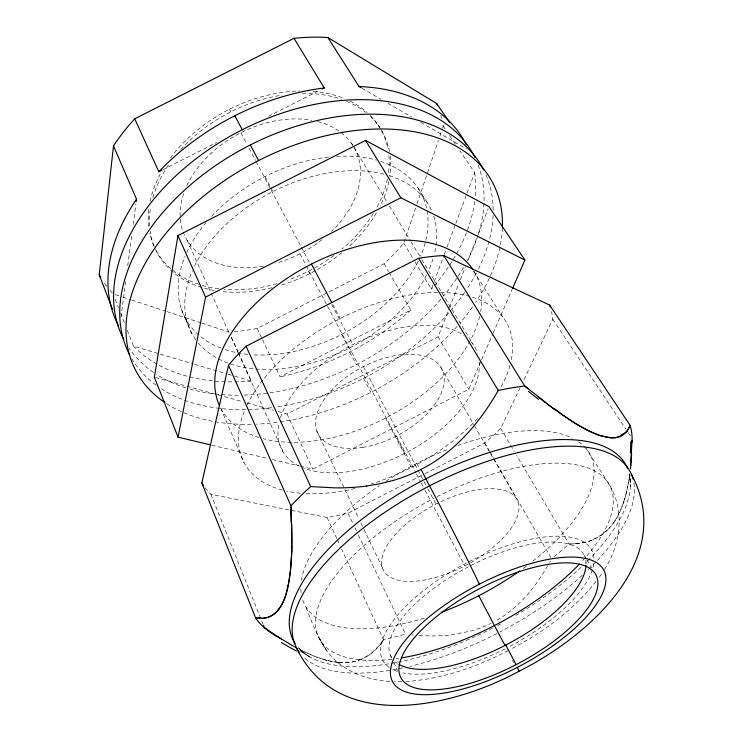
<?xml version="1.0" encoding="UTF-8"?>
<svg xmlns="http://www.w3.org/2000/svg" width="743" height="743" viewBox="0 0 743 743"><rect width="100%" height="100%" fill="white"/><g stroke="black" fill="none" stroke-linecap="round" stroke-linejoin="round"><path stroke-width="0.56" stroke-dasharray="3.71 2.79" d="M630.686 478.436L630.389 486.349L629.293 473.858A187.988 81.665 -27.8 0 1 585.075 563.389M120.951 317.326L125.632 281.783M127.75 265.734L131.985 233.636M133.192 224.47L135.913 203.833M629.562 475.687L628.309 483.544M629.015 479.365L629.107 478.78M628.922 479.95L626.86 490.603M628.16 484.334L625.541 495.925M626.525 492.042L626.674 491.411M626.377 492.674L625.077 497.615M625.439 496.305L624.157 500.671M624.9 498.228L624.538 499.435M624.352 500.03L619.829 512.001L614.387 521.772M623.981 501.219L623.6 502.398M234.286 331.703A189.363 133.851 -27.8 0 0 257.208 328.452L384.103 263.784A189.363 133.851 -27.8 0 0 403.746 243.128L416.665 204.901M417.027 203.805L438.435 140.455M439.912 136.08L442.122 129.533M442.494 128.437L443.227 126.254A189.363 133.851 -27.8 0 0 442.847 124.025M414.91 261.768L431.358 289.222L433.763 282.739M434.163 281.662L443.794 255.741M444.203 254.663L446.608 248.181M447.007 247.103L455.431 224.423M455.84 223.346L466.669 194.183M467.068 193.106L474.693 172.59L459.926 150.838M278.123 411.548L287.049 414.027L438.054 336.83L449.004 308.865M449.422 307.788L458.682 284.123M460.363 279.814L465.415 266.913M467.941 260.459L477.628 235.717M478.046 234.639L488.151 208.82M300.423 466.232L312.775 469.158L468.74 389.258L481.167 360.661M481.631 359.603L492.683 334.183M493.138 333.124L512.02 289.705M425.163 473.597L484.826 442.967A195.734 108.896 -27.8 0 0 500.708 428.377L521.047 385.784M524.029 379.552L552.811 319.304A195.734 108.896 -27.8 0 0 551.492 311.577M549.625 562.256L550.257 561.086M604.468 569.565C621.157 543.792 625.448 508.444 607.69 482.058L586.143 448.605M547.665 565.748C534.969 588.159 517.76 608.861 494.866 621.343M615.306 520.369L611.749 525.375M599.369 577.181L602.554 572.426M614.22 522.023L608.842 528.747M382.487 641.2L383.537 639.667A211.161 97.463 -27.8 0 0 405.427 634.067L406.765 634.234M596.007 581.481C573.178 610.495 542.65 632.637 510.079 649.568M611.452 525.747L602.61 534.291L592.273 540.05M378.939 645.825L371.519 653.134A161.733 85.454 46.2 0 1 368.992 655.066M608.313 529.295C600.307 537.718 589.041 542.483 577.571 543.616M368.974 655.038L362.055 658.948M205.133 487.761A195.734 108.896 -27.8 0 0 210.91 494.318L327.087 517.472A195.734 108.896 -27.8 0 0 348.012 513.19L424.132 474.118M262.567 339.774L280.092 376.822L410.833 310.063L389.221 272.653M508.101 650.608C476.495 667.158 441.946 679.028 406.189 681.554M162.986 169.655L216.752 142.433M268.437 116.261L320.131 90.089M338.994 662.477C356.751 664.614 374.546 655.057 383.537 639.667L341.687 549.077M361.646 659.125L354.875 661.391A108.469 57.499 47.5 0 1 339.077 662.505M591.939 540.18L590.945 540.56A160.144 88.891 80.3 0 1 587.769 541.61L578.491 543.505L569.017 544.034A211.161 97.463 -27.8 0 1 553.238 557.361M401.954 681.693L394.44 681.749M570.958 544.025L569.017 544.034L516.608 455.292M390.01 681.535C373.98 680.374 357.782 676.344 344.362 667.205C322.369 653.896 314.475 627.77 305.169 605.489M418.894 635.423L424.374 635.729A158.928 140.176 -23.3 0 0 449.896 635.079L470.635 631.132A102.079 92.253 -25.2 0 0 491.104 623.34M339.068 662.487L337.406 662.329M338.557 662.44L327.115 660.434M412.124 634.838L413.47 634.968M337.099 662.292L332.762 661.66M332.214 661.558L330.031 661.121M328.991 660.889L327.719 660.592M211.746 445.178L267.87 458.505M272.365 459.564L299.299 465.963M326.716 660.332L327.273 660.481M326.827 660.36L324.468 659.728M326.251 660.211L313.639 655.995L300.153 649.828M155.473 377.5L242.441 401.647M246.908 402.882L273.665 410.312M127.276 330.208L133.517 346.219L159.086 353.779M160.2 354.114L193.552 363.986M194.666 364.311L226.903 373.859M228.017 374.184L233.571 375.828M234.686 376.162L251.366 381.094L238.577 352.953M323.344 659.394L322.778 659.227A130.619 68.467 47 0 1 299.782 649.447M115.323 294.637L121.88 296.801M122.976 297.163L130.638 299.68M131.734 300.042L165.652 311.206M166.748 311.568L200.666 322.731M201.762 323.094L229.113 332.102M362.027 88.25L380.955 99.237M387.93 103.286L411.845 117.18M420.807 122.381L466.641 148.999M300.228 650.849L310.658 657.388L300.014 650.729M305.132 653.914L298.361 647.59M443.227 126.254L445.159 129.087M449.654 135.709L455.431 144.216M552.811 319.304L625.736 428.925M628.299 432.779L630.853 436.624M473.579 271.093L502.333 316.434M378.048 124.88L379.552 127.257A127.842 89.987 -27.8 0 0 368.686 114.896M418.235 188.416L427.076 202.412M351.653 143.557L353.454 146.529M354.049 147.523L387.038 202.087M389.434 206.062L410.424 240.778M411.018 241.772L421.216 258.638M421.82 259.632L472.789 343.963M403.746 243.128L414.325 260.784M584.202 555.281L586.487 559.117M587.054 560.073L591.623 567.736M500.708 428.377L514.249 451.307M438.054 336.83L468.74 389.258M384.103 263.784L388.654 271.659M484.826 442.967L489.423 450.955M489.999 451.948L493.445 457.939M494.021 458.942L550.935 557.733M440.971 367.553L473.867 424.68M474.443 425.683L492.915 457.753M493.491 458.756L516.571 498.841M229.401 109.314L230.748 111.849M264.991 176.555L270.294 186.567M270.824 187.57L272.941 191.573M332.753 304.416L340.22 318.524M416.879 463.363L419.554 468.415M240.834 132.718L246.787 143.984M248.951 148.071L255.443 160.358M255.982 161.38L300.896 246.342M301.435 247.363L309.552 262.725M331.731 304.695L352.832 344.613M363.355 366.615L423.482 480.535M424.021 481.557L427.271 487.714M427.819 488.745L435.946 504.135M396.53 436.03L415.885 472.836M416.424 473.858L420.724 482.04M421.253 483.061L424.485 489.191M425.024 490.222L464.802 565.878M299.968 253.772L305.884 265.028M306.413 266.059L404.833 453.397M308.484 271.214L309.738 273.61M341.641 334.378L348.978 348.356M385.524 418.086L411.408 467.412M349.712 352.006L356.343 364.655M363.531 378.373L370.841 392.323M316.834 431.07L344.38 488.495M344.882 489.544L358.906 518.772M360.903 522.951L363.411 528.171M363.912 529.22L382.441 567.847M348.012 513.19L352.962 523.611M354.94 527.781L356.426 530.911M358.405 535.071L405.427 634.067M257.208 328.452L262.075 338.743M287.049 414.027L312.775 469.158M327.087 517.472L336.82 538.536M337.303 539.594L339.737 544.86M390.437 655.242L391.84 658.289M393.716 662.347L397.468 670.465M231.482 337.313L238.104 351.903M187.106 240.277L210.613 292.055M211.086 293.113L229.318 333.263M231.231 337.489L237.946 352.284M238.429 353.343L283.51 452.663M185.351 318.422L191.87 333.588M181.264 308.967L187.812 324.199M220.727 408.232L243.983 462.555M210.91 494.318L263.124 624.482M115.211 299.253L118.536 307.797M120.617 313.128L124.369 322.731M633.909 483.024A188.676 81.052 -27.8 0 1 587.035 570.8M582.261 575.258A188.676 81.052 -27.8 0 1 499.844 632.005M496.9 633.528A188.676 81.052 -27.8 0 1 410.052 666.332M402.604 668.003A188.676 81.052 -27.8 0 1 303.172 656.673M581.184 567.123A187.988 81.665 -27.8 0 1 515.958 615.325M500.596 623.962A187.988 81.665 -27.8 0 1 497.671 625.513M492.776 628.049A187.988 81.665 -27.8 0 1 298.259 647.664M513.738 662.691A68.384 1.207 62.7 0 1 512.401 660.258M585.8 560.25A109.045 43.354 -27.8 0 1 586.088 563.593M397.273 663.332A109.045 43.354 -27.8 0 1 395.471 661.957M391.329 657.044A109.045 43.354 -27.8 0 1 469.381 566.259A109.045 43.354 -27.8 0 1 584.982 557.129M389.258 667.465A118.118 46.976 -27.8 0 1 464.756 563.974A118.118 46.976 -27.8 0 1 594.019 558.987M593.75 563.779A118.118 46.976 -27.8 0 1 508.091 647.339M505.054 648.899A118.118 46.976 -27.8 0 1 402.79 672.889M397.338 671.431A118.118 46.976 -27.8 0 1 390.846 668.496M437.051 496.705A164.175 70.399 -27.8 0 1 592.05 469.622A164.175 70.399 -27.8 0 1 580.812 562.6M398.434 658.382A164.175 70.399 -27.8 0 1 396.195 658.707M391.765 659.282A164.175 70.399 -27.8 0 1 317.205 610.254A164.175 70.399 -27.8 0 1 434.079 498.228M578.658 441.834A161.24 72.99 -27.8 0 1 531.514 562.191M526.137 566.287A161.24 72.99 -27.8 0 1 521.54 569.64M424.318 618.139A161.24 72.99 -27.8 0 1 302.169 598.096M301.101 592.57A161.24 72.99 -27.8 0 1 300.841 588.66M301.426 580.357A161.24 72.99 -27.8 0 1 379.339 485.662M385.877 481.306A161.24 72.99 -27.8 0 1 448.4 449.106M457.744 445.596A161.24 72.99 -27.8 0 1 572.37 438.147M471.081 341.808A109.314 60.257 -27.8 0 1 477.6 353.324M479.291 362.147A109.314 60.257 -27.8 0 1 416.665 446.812A109.314 60.257 -27.8 0 1 303.562 468.053M298.983 466.028A109.314 60.257 -27.8 0 1 279.089 423.036M280.51 417.696A109.314 60.257 -27.8 0 1 361.627 340.396A109.314 60.257 -27.8 0 1 463.725 335.288M354.021 147.272A95.568 67.344 -27.8 0 1 331.601 231.342M321.942 239.757A95.568 67.344 -27.8 0 1 275.746 263.254M263.328 266.068A95.568 67.344 -27.8 0 1 184.097 192.381M186.79 185.787A95.568 67.344 -27.8 0 1 311.837 120.282M317.809 121.583A95.568 67.344 -27.8 0 1 352.461 144.746M381.345 130.053A127.842 89.987 -27.8 0 1 389.471 151.516M390.149 155.9A127.842 89.987 -27.8 0 1 389.806 176.277M388.858 181.561A127.842 89.987 -27.8 0 1 380.072 206.201M376.413 212.953A127.842 89.987 -27.8 0 1 348.253 247.168M341.882 252.657A127.842 89.987 -27.8 0 1 280.065 285.526M271.938 287.745A127.842 89.987 -27.8 0 1 221.962 291.535M214.448 290.457A127.842 89.987 -27.8 0 1 150.132 231.314M149.575 226.021A127.842 89.987 -27.8 0 1 150.615 207.26M152.863 197.527A127.842 89.987 -27.8 0 1 169.562 163.525M180.716 149.603A127.842 89.987 -27.8 0 1 282.052 95.132M302.345 93.404A127.842 89.987 -27.8 0 1 341.362 99.256M346.572 101.234A127.842 89.987 -27.8 0 1 365.621 112.323M370.172 115.332A127.62 90.07 -27.8 0 1 387.985 149.157M388.905 155.751A127.62 90.07 -27.8 0 1 388.171 175.079M387.409 179.202A127.62 90.07 -27.8 0 1 376.645 207.724M373.302 213.455A127.62 90.07 -27.8 0 1 342.189 248.942M333.895 255.49A127.62 90.07 -27.8 0 1 287.903 280.12M276.833 283.696A127.62 90.07 -27.8 0 1 224.098 289.361M218.646 288.786A127.62 90.07 -27.8 0 1 201.985 285.303M199.022 284.374A127.62 90.07 -27.8 0 1 155.9 249.982M153.968 246.017A127.62 90.07 -27.8 0 1 149.826 233.237M148.721 226.42A127.62 90.07 -27.8 0 1 148.981 207.864M150.086 201.427A127.62 90.07 -27.8 0 1 160.228 174.141M170.351 158.157A127.62 90.07 -27.8 0 1 299.754 90.962M313.147 91.352A127.62 90.07 -27.8 0 1 344.055 98.401M350.037 101.067A127.62 90.07 -27.8 0 1 367.181 112.509M485.978 174.837A199.7 129.672 -27.8 0 1 493.166 211.142M493.073 215.507A199.7 129.672 -27.8 0 1 478.399 269.068M476.384 273.025A199.7 129.672 -27.8 0 1 467.161 288.665M464.709 292.324A199.7 129.672 -27.8 0 1 275.95 407.043M271.585 407.656A199.7 129.672 -27.8 0 1 159.587 387.642M156.03 385.143A199.7 129.672 -27.8 0 1 131.808 358.693M502.379 228.194A201.687 128.734 -27.8 0 1 475.669 302.317M472.567 306.859A201.687 128.734 -27.8 0 1 460.001 323.056M457.121 326.372A201.687 128.734 -27.8 0 1 256.521 424.142M251.171 424.318A201.687 128.734 -27.8 0 1 166.618 403.69M389.369 175.673A134.762 87.089 -27.8 0 1 432.231 212.126M433.698 216.111A134.762 87.089 -27.8 0 1 434.302 254.134M432.928 259.056A134.762 87.089 -27.8 0 1 428.442 270.879M426.575 274.799A134.762 87.089 -27.8 0 1 314.818 362.092A134.762 87.089 -27.8 0 1 198.325 343.025M195.706 339.672A134.762 87.089 -27.8 0 1 192.298 270.907M194.517 266.096A134.762 87.089 -27.8 0 1 384.122 174.178M380.537 161.37A133.461 87.702 -27.8 0 1 420.557 256.131M418.309 261.044A133.461 87.702 -27.8 0 1 252.211 354.736M247.763 354.355A133.461 87.702 -27.8 0 1 224.85 349.526M221.015 348.151A133.461 87.702 -27.8 0 1 185.016 256.493M186.679 252.648A133.461 87.702 -27.8 0 1 205.792 222.816M211.532 216.315A133.461 87.702 -27.8 0 1 330.329 156.884M336.69 156.383A133.461 87.702 -27.8 0 1 376.302 160.107M478.186 165.095A197.759 130.545 -27.8 0 1 467.347 260.589M463.558 267.471A197.759 130.545 -27.8 0 1 443.617 295.955M440.822 299.262A197.759 130.545 -27.8 0 1 243.593 395.118M238.299 395.211A197.759 130.545 -27.8 0 1 189.939 389.072M185.88 387.865A197.759 130.545 -27.8 0 1 156.318 374.286M153.578 372.475A197.759 130.545 -27.8 0 1 129.263 348.56M474.693 172.59A195.976 131.316 -27.8 0 1 475.167 197.062M474.675 201.409A195.976 131.316 -27.8 0 1 431.358 289.222M410.833 310.063A195.976 131.316 -27.8 0 1 280.092 376.822M251.366 381.094A195.976 131.316 -27.8 0 1 133.517 346.219M440.794 115.239A189.363 133.851 -27.8 0 1 441.658 118.508M112.369 293.086A189.363 133.851 -27.8 0 1 109.407 289.686M106.602 286.157A189.363 133.851 -27.8 0 1 103.333 281.569M246.973 405.223A148.758 82.473 -27.8 0 1 410.22 294.878A148.758 82.473 -27.8 0 1 510.97 361.516M510.004 365.38A148.758 82.473 -27.8 0 1 500.466 387.967M477.545 418.597A148.758 82.473 -27.8 0 1 371.389 483.944M354.95 488.495A148.758 82.473 -27.8 0 1 305.076 493.556M300.516 493.222A148.758 82.473 -27.8 0 1 286.445 491.077M282.368 490.074A148.758 82.473 -27.8 0 1 245.227 409.087M473.811 270.963A144.012 85.417 -27.8 0 1 480.684 311.336M479.653 316.388A144.012 85.417 -27.8 0 1 263.106 438.695M259.075 437.553A144.012 85.417 -27.8 0 1 220.318 407.433M577.042 543.625A236.07 130.963 82.6 0 1 570.949 543.95M630.036 474.452A157.887 86.318 79.3 0 1 629.377 479.003M382.71 641.404A238.744 125.66 43.3 0 1 379.088 645.955M623.396 502.965A107.949 60.22 78.4 0 1 615.315 520.388M326.781 650.989L318.422 636.862L326.781 650.989M362.565 447.416A69.851 38.441 -27.8 0 0 442.206 369.865A69.851 38.441 -27.8 0 0 334.861 386.778A69.851 38.441 -27.8 0 0 362.565 447.416M428.349 579.252A75.545 34.048 -27.8 0 0 517.657 500.903A75.545 34.048 -27.8 0 0 404.898 524.985A75.545 34.048 -27.8 0 0 428.349 579.252"/><path stroke-width="1.11" d="M291.925 543.514L291.135 509.252M632.07 442.224L632.107 440.376M291.646 554.315L291.878 530.688M291.767 551.037L290.819 567.197M291.618 554.984L290.374 571.673M631.634 453.583L630.733 465.638M290.754 567.986L288.572 583.803M630.566 467.449L632.135 438.546A211.161 97.463 -27.8 0 0 630.148 425.386L549.616 305.067L443.729 255.527A195.734 108.896 -27.8 0 0 418.588 258.304L246.035 346.275A195.734 108.896 -27.8 0 0 228.491 365.287L201.836 482.996L255.629 617.962A211.161 97.463 -27.8 0 0 264.415 627.705L281.541 639.175M630.631 466.678L630.417 468.796M112.518 309.311L99.218 274.808L113.493 145.907A189.363 133.851 -27.8 0 1 134.715 118.806L294.005 38.311A189.363 133.851 -27.8 0 1 327.877 37.512L436.68 103.546L449.719 122.576M290.327 572.101L289.231 580.079M136.21 201.539L136.517 199.245L113.493 145.907M512.484 288.646L524.911 260.05L488.996 206.675L365.51 140.39L177.939 235.587L154.358 377.193L178.069 437.181L210.622 444.908M289.129 580.692L286.055 594.112M178.069 437.181L205.57 297.107L177.939 235.587M288.386 584.741C285.767 599.174 278.69 618.464 261.007 618.427M285.962 594.4L285.618 595.477M629.683 426.491L630.148 425.386L626.897 431.2M573.893 422.544L552.393 407.805L524.725 386.016A211.161 97.463 -27.8 0 0 498.247 390.446C479.848 422.711 454.586 452.385 421.021 469.427A129.821 106.555 -25.3 0 1 393.112 480.461L379.896 483.749L366.698 485.987M279.062 608.935L274.789 613.523L270.173 616.458M627.213 430.773L623.637 434.441A180.577 51.926 45.6 0 1 622.002 435.537M621.993 435.528L615.743 437.608L608.248 437.525M205.57 297.107L400.849 197.768L524.911 260.05M134.715 118.806L158.853 171.744L161.955 170.175M322.202 89.039L324.264 87.99L294.005 38.311M610.792 437.776L600.632 435.742M291.07 507.943L290.959 505.872A211.161 97.463 -27.8 0 1 310.676 486.581L334.443 487.845A200.926 160.014 -24 0 0 366.708 486.052M256.939 618.167L255.629 617.962L261.926 618.408L268.047 617.312A182.202 58.604 80.9 0 0 270.164 616.374M607.96 437.478L599.304 435.305M600.381 435.658L598.96 435.184A121.722 35.162 46.2 0 1 582.131 427.392M599.025 435.212L588.846 430.921L576.986 424.429M581.593 427.104L582.14 427.411M293.587 646.317L277.678 636.714M581.184 426.872L574.228 422.748M327.877 37.512L359.036 86.513L361.033 87.674M576.633 424.216L575.927 423.789M575.584 423.584L573.159 422.08M571.952 421.318L561.067 414.037M267.424 629.823L264.415 627.705L263.551 625.56M560.018 413.303L560.538 413.675M553.999 408.984L554.975 409.69M553.033 408.279L546.514 403.393M545.613 402.706L539.474 397.942M537.774 396.595L538.619 397.273M527.901 388.635L524.725 386.016L443.729 255.527M365.51 140.39L400.849 197.768M418.588 258.304L498.247 390.446M296.067 647.079C337.452 734.019 451.614 707.717 518.911 671.356C587.527 636.844 676.947 559.498 631.448 474.359M234.834 115.759L242.255 129.728M250.335 144.959L258.592 160.525M311.41 264.099L331.684 302.392M505.797 645.054L516.097 664.669M478.761 595.728L494.411 625.56A45.546 0.799 62.7 0 0 504.98 645.295M421.021 469.427L429.556 485.838A78.674 1.653 62.8 0 1 479.337 584.221M246.035 346.275L310.676 486.581M228.491 365.287L290.959 505.872M291.052 507.562L291.172 510.023M291.73 523.926L291.785 526.137M291.813 527.251L291.86 529.49M299.197 652.14A188.676 81.052 -27.8 0 1 428.052 486.619A188.676 81.052 -27.8 0 1 633.064 479.068M295.222 643.661A187.988 81.665 -27.8 0 1 421.281 481.139A187.988 81.665 -27.8 0 1 627.398 468.146M517.351 667.4A68.384 1.207 62.7 0 1 518.642 671.087M586.041 565.339A109.045 43.354 -27.8 0 1 508.286 643.744A109.045 43.354 -27.8 0 1 399.019 664.418M579.234 564.262A164.175 70.399 -27.8 0 1 401.824 657.843M519.673 570.968A161.24 72.99 -27.8 0 1 441.472 612.288M129.737 354.987A199.7 129.672 -27.8 0 1 246.917 146.715A199.7 129.672 -27.8 0 1 483.739 170.045M164.807 402.492A201.687 128.734 -27.8 0 1 255.806 161.955A201.687 128.734 -27.8 0 1 502.417 227.098M118.583 325.805A195.976 131.316 -27.8 0 1 136.517 199.245M158.853 171.744A195.976 131.316 -27.8 0 1 324.264 87.99M359.036 86.513A195.976 131.316 -27.8 0 1 466.242 144.876M123.756 339.458A197.759 130.545 -27.8 0 1 239.599 131.093A197.759 130.545 -27.8 0 1 474.805 157.293M436.68 103.546A189.363 133.851 -27.8 0 1 437.534 105.636M100.342 276.777A189.363 133.851 -27.8 0 1 99.218 274.808M219.426 405.539A144.012 85.417 -27.8 0 1 306.46 266.691A144.012 85.417 -27.8 0 1 472.669 269.198M630.798 441.611A222.891 115.518 80.6 0 1 630.398 452.877M629.823 426.621A266.737 76.668 44.3 0 1 628.03 429.816M621.947 435.472A147.634 42.537 45.9 0 1 610.95 437.971M627.129 431.414A200.294 56.802 44.1 0 1 621.259 434.757M559.739 412.588A177.41 49.131 45.6 0 1 554.715 408.984M538.471 399.344A249.23 67.762 45.4 0 1 528.384 391.255M549.616 305.067A195.734 108.896 -27.8 0 1 550.219 306.905M203.433 485.42A195.734 108.896 -27.8 0 1 201.836 482.996M290.671 509.577A249.397 74.987 80.7 0 1 291.2 522.329M292.008 544.86A177.438 56.199 80.2 0 1 291.86 551.167M260.96 618.027A269.012 87.154 81.6 0 1 256.864 617.544M276.833 636.602A222.603 110.428 45.6 0 1 267.369 630.24M296.531 647.85A157.757 81.247 46.4 0 1 294.553 646.772M296.42 651.044A173.36 91.213 46.9 0 1 281.383 642.426M285.47 595.979A122.344 39.713 79.7 0 1 279.099 608.842M457.335 690.377A119.447 45.667 -27.8 0 0 604.978 572.909A119.447 45.667 -27.8 0 0 432.175 614.415A119.447 45.667 -27.8 0 0 457.335 690.377M461.264 685.743A110.27 42.137 -27.8 0 0 596.935 577.209A110.27 42.137 -27.8 0 0 437.023 616.161A110.27 42.137 -27.8 0 0 461.264 685.743"/></g></svg>
